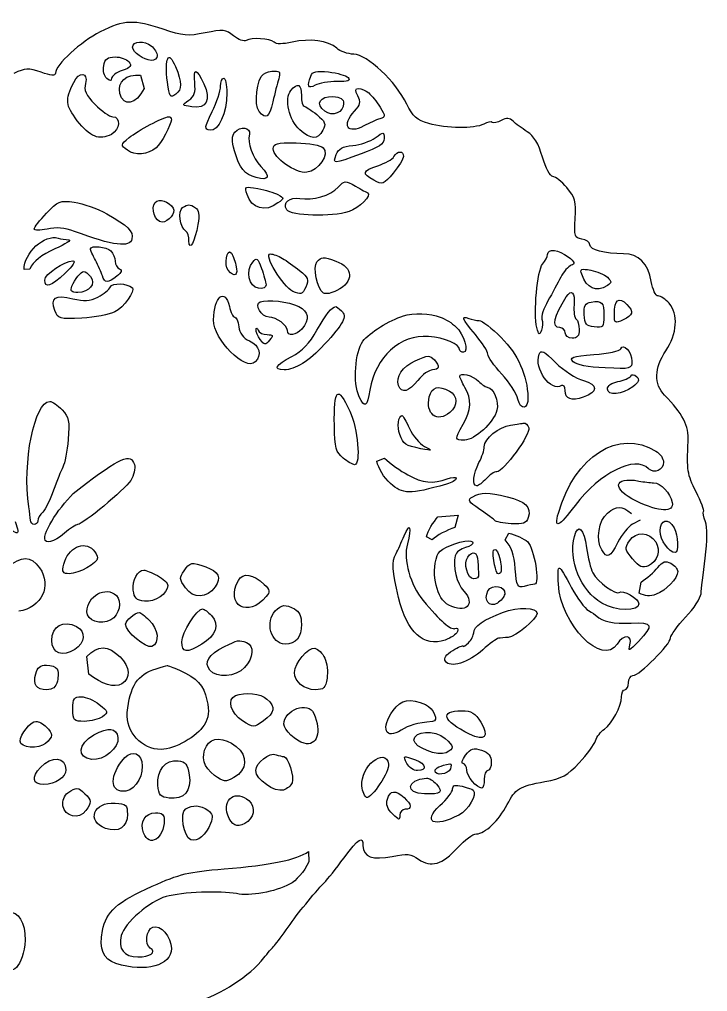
# Model space of a CAD drawing. Header units: millimetres. Extents: x 12 to 319, y 5 to 447.
# Drawn here: x 76.2 to 113.8, y 393.3 to 446.5 of the extents above; entities that cross this region are included whole.
import ezdxf

# ---------------------------------------------------------------- set-up
doc = ezdxf.new("R2010")
doc.units = ezdxf.units.MM
doc.layers.add('Layer 01', color=12, linetype='Continuous', true_color=0xc80000)

msp = doc.modelspace()

# ---------------------------------------------------------------- linework, layer by layer
at = {"layer": 'Layer 01'}
for p, q in [((82.789, 443.485), (82.981, 442.755)), ((76.719, 432.879), (76.409, 432.846)), ((95.72, 422.359), (96.14, 422.522)), ((99.064, 419.313), (100.17, 419.403)), ((100.17, 419.403), (99.993, 418.73)), ((110.126, 419.135), (109.711, 418.913)), ((102.736, 418.054), (102.944, 418.418)), ((98.743, 418.063), (98.438, 418.222)), ((110.072, 415.139), (110.177, 415.743)), ((79.957, 410.712), (79.846, 411.672)), ((91.976, 400.996), (92.001, 400.424))]:
    msp.add_line(p, q, dxfattribs=at)
for points in [[(84.026, 446), (82.429, 446.54), (81.9, 446.519), (80.582, 445.862)], [(86.322, 445.806), (85.372, 445.615), (85.099, 445.638), (84.026, 446)], [(87.882, 445.642), (87.446, 445.985), (87.295, 446.001), (86.322, 445.806)], [(80.582, 445.862), (79.528, 445.337), (78.136, 444.052), (78.126, 443.596)], [(82.355, 445.023), (82.355, 445.357), (83.002, 445.404), (83.365, 445.097)], [(88.563, 445.384), (88.454, 445.317), (88.148, 445.433), (87.882, 445.642)], [(90.093, 445.293), (89.884, 445.502), (88.853, 445.564), (88.563, 445.384)], [(93.52, 444.964), (93.059, 445.381), (92.052, 445.518), (91.077, 445.295)], [(83.365, 444.301), (82.958, 444.308), (82.355, 444.74), (82.355, 445.023)], [(83.365, 445.097), (83.551, 444.94), (83.702, 444.696), (83.702, 444.554)], [(84.261, 443.106), (84.088, 444.458), (84.314, 444.896), (84.698, 443.958)], [(91.077, 445.295), (90.576, 445.181), (90.206, 445.18), (90.093, 445.293)], [(94.455, 444.638), (94.129, 444.647), (93.708, 444.794), (93.52, 444.964)], [(80.769, 444.007), (80.84, 444.381), (80.978, 444.487), (81.392, 444.487)], [(81.392, 444.487), (81.684, 444.487), (82.023, 444.367), (82.145, 444.22)], [(83.702, 444.554), (83.702, 444.411), (83.551, 444.298), (83.365, 444.301)], [(97.354, 441.909), (96.758, 443.14), (95.189, 444.617), (94.455, 444.638)], [(77.34, 443.647), (76.643, 443.887), (76.481, 443.88), (75.849, 443.584)], [(80.939, 443.31), (80.79, 443.434), (80.717, 443.734), (80.769, 444.007)], [(82.145, 444.22), (82.324, 444.005), (82.253, 443.912), (81.784, 443.749)], [(84.698, 443.958), (85.065, 443.065), (85.068, 442.716), (84.715, 442.456)], [(85.752, 443.057), (85.658, 443.911), (85.85, 443.897), (86.247, 443.021)], [(78.126, 443.596), (78.123, 443.442), (77.893, 443.457), (77.34, 443.647)], [(79.129, 443.092), (79.432, 443.709), (79.931, 443.669), (79.774, 443.039)], [(81.201, 443.319), (81.201, 443.15), (81.134, 443.148), (80.939, 443.31)], [(81.784, 443.749), (81.463, 443.637), (81.201, 443.443), (81.201, 443.319)], [(81.66, 442.484), (81.499, 443.128), (81.998, 443.57), (82.789, 443.485)], [(87.166, 442.888), (87.166, 443.132), (87.242, 443.333), (87.336, 443.333)], [(87.336, 443.333), (87.429, 443.333), (87.507, 442.965), (87.507, 442.515)], [(89.281, 441.507), (88.983, 441.866), (89.144, 443.319), (89.508, 443.55)], [(89.508, 443.55), (89.649, 443.639), (89.925, 443.713), (90.123, 443.715)], [(90.349, 443.285), (90.276, 443.046), (90.129, 442.484), (90.022, 442.034)], [(90.123, 443.715), (90.406, 443.717), (90.454, 443.627), (90.349, 443.285)], [(92.348, 442.941), (91.955, 442.73), (91.885, 442.87), (92.101, 443.435)], [(92.101, 443.435), (92.201, 443.696), (92.398, 443.742), (93.08, 443.665)], [(93.08, 443.665), (93.55, 443.612), (94.03, 443.472), (94.148, 443.354)], [(94.148, 443.354), (94.305, 443.197), (94.144, 443.14), (93.541, 443.14)], [(79.327, 440.998), (78.675, 441.855), (78.65, 442.118), (79.129, 443.092)], [(79.774, 443.039), (79.677, 442.656), (79.788, 442.413), (80.301, 441.885)], [(82.981, 442.755), (82.541, 441.877), (81.848, 441.735), (81.66, 442.484)], [(84.715, 442.456), (84.406, 442.228), (84.365, 442.287), (84.261, 443.106)], [(85.427, 442.118), (85.73, 442.33), (85.807, 442.555), (85.752, 443.057)], [(86.247, 443.021), (86.656, 442.118), (86.408, 441.638), (85.593, 441.757)], [(86.705, 441.492), (86.958, 442.015), (87.166, 442.643), (87.166, 442.888)], [(91.013, 442.658), (91.385, 443.106), (91.591, 443.004), (91.591, 442.371)], [(93.541, 443.14), (93.09, 443.14), (92.553, 443.051), (92.348, 442.941)], [(94.68, 442.352), (94.511, 442.669), (94.52, 442.755), (94.723, 442.755)], [(94.723, 442.755), (94.865, 442.755), (95.112, 442.647), (95.272, 442.515)], [(87.507, 442.515), (87.509, 441.421), (87.053, 440.405), (86.594, 440.483)], [(91.499, 440.495), (90.915, 441.002), (90.643, 442.212), (91.013, 442.658)], [(91.591, 442.371), (91.591, 442.053), (91.656, 441.79), (91.736, 441.786)], [(92.863, 441.513), (92.34, 441.896), (92.604, 442.365), (93.314, 442.315)], [(93.314, 442.315), (93.723, 442.287), (93.9, 442.175), (93.9, 441.944)], [(94.494, 441.522), (94.823, 441.873), (94.857, 442.022), (94.68, 442.352)], [(95.272, 442.515), (95.432, 442.383), (95.711, 442.035), (95.893, 441.742)], [(80.301, 441.885), (80.659, 441.517), (81.094, 441.216), (81.268, 441.216)], [(85.593, 441.757), (85.043, 441.838), (85.039, 441.846), (85.427, 442.118)], [(90.022, 442.034), (89.814, 441.157), (89.661, 441.048), (89.281, 441.507)], [(91.736, 441.786), (91.815, 441.783), (92.127, 441.577), (92.429, 441.33)], [(93.9, 441.944), (93.901, 441.449), (93.296, 441.197), (92.863, 441.513)], [(95.893, 441.742), (96.206, 441.236), (96.205, 441.204), (95.879, 441.101)], [(98.556, 440.843), (97.899, 441.04), (97.682, 441.232), (97.354, 441.909)], [(81.268, 441.216), (81.723, 441.216), (81.666, 440.503), (81.191, 440.249)], [(82.163, 440.072), (82.632, 440.462), (84.04, 441.203), (84.327, 441.212)], [(84.327, 441.212), (84.407, 441.214), (84.472, 441.143), (84.472, 441.053)], [(86.594, 440.483), (86.268, 440.539), (86.275, 440.605), (86.705, 441.492)], [(92.429, 441.33), (92.903, 440.943), (92.948, 440.824), (92.759, 440.471)], [(95.006, 440.709), (94.109, 440.227), (93.775, 440.757), (94.494, 441.522)], [(103.171, 440.973), (102.983, 441.153), (102.817, 441.162), (102.529, 441.008)], [(81.191, 440.249), (80.536, 439.898), (80.001, 440.114), (79.327, 440.998)], [(84.472, 441.053), (84.472, 440.788), (83.906, 439.733), (83.649, 439.52)], [(87.954, 440.373), (88.234, 440.71), (88.825, 440.628), (88.744, 440.263)], [(95.879, 441.101), (95.69, 441.042), (95.298, 440.865), (95.006, 440.709)], [(101.564, 440.813), (101.053, 440.54), (99.516, 440.555), (98.556, 440.843)], [(102.036, 440.905), (101.979, 440.963), (101.766, 440.922), (101.564, 440.813)], [(102.529, 441.008), (102.316, 440.894), (102.094, 440.847), (102.036, 440.905)], [(103.949, 440.395), (103.661, 440.579), (103.311, 440.839), (103.171, 440.973)], [(82.067, 439.377), (81.685, 439.669), (81.686, 439.676), (82.163, 440.072)], [(87.927, 439.355), (87.771, 439.908), (87.778, 440.161), (87.954, 440.373)], [(88.744, 440.263), (88.634, 439.771), (88.914, 438.981), (89.374, 438.486)], [(92.759, 440.471), (92.478, 439.946), (92.123, 439.953), (91.499, 440.495)], [(94.399, 439.639), (94.81, 439.679), (95.364, 439.87), (95.63, 440.064)], [(95.63, 440.064), (96.103, 440.408), (96.113, 440.407), (96.113, 440.025)], [(104.781, 439.002), (104.565, 439.743), (104.316, 440.16), (103.949, 440.395)], [(83.649, 439.52), (83.191, 439.14), (82.462, 439.074), (82.067, 439.377)], [(90.052, 439.461), (90.052, 439.755), (90.224, 439.799), (91.303, 439.778)], [(91.303, 439.778), (91.997, 439.764), (92.658, 439.649), (92.788, 439.519)], [(92.788, 439.519), (93.141, 439.166), (92.525, 438.25), (91.882, 438.172)], [(93.493, 439.14), (93.61, 439.458), (93.84, 439.584), (94.399, 439.639)], [(96.113, 440.025), (96.113, 439.719), (95.841, 439.535), (94.862, 439.178)], [(89.109, 437.884), (88.489, 438.038), (88.194, 438.406), (87.927, 439.355)], [(91.882, 438.172), (91.272, 438.097), (90.052, 438.956), (90.052, 439.461)], [(94.862, 439.178), (93.323, 438.616), (93.299, 438.615), (93.493, 439.14)], [(95.776, 438.535), (96.173, 438.664), (96.567, 438.887), (96.652, 439.03)], [(97.171, 439.044), (97.171, 438.908), (96.922, 438.498), (96.618, 438.133)], [(96.652, 439.03), (96.847, 439.362), (97.171, 439.37), (97.171, 439.044)], [(105.346, 437.945), (105.199, 437.945), (104.956, 438.4), (104.781, 439.002)], [(89.374, 438.486), (89.909, 437.908), (89.821, 437.707), (89.109, 437.884)], [(95.559, 437.74), (94.881, 438.103), (94.923, 438.257), (95.776, 438.535)], [(96.618, 438.133), (96.092, 437.504), (96.038, 437.484), (95.559, 437.74)], [(106.117, 437.334), (105.835, 437.67), (105.488, 437.945), (105.346, 437.945)], [(88.614, 436.96), (88.476, 437.402), (88.496, 437.414), (89.21, 437.28)], [(93.609, 437.364), (93.939, 437.729), (93.975, 437.731), (94.552, 437.411)], [(94.552, 437.411), (94.881, 437.229), (95.18, 437.065), (95.215, 437.047)], [(90.308, 436.493), (89.621, 435.972), (88.857, 436.183), (88.614, 436.96)], [(89.21, 437.28), (89.616, 437.204), (90.109, 437.055), (90.305, 436.951)], [(90.305, 436.951), (90.65, 436.766), (90.65, 436.752), (90.308, 436.493)], [(91.499, 436.743), (92.202, 436.608), (93.187, 436.898), (93.609, 437.364)], [(95.215, 437.047), (95.46, 436.926), (94.743, 436.204), (94.199, 436.024)], [(106.567, 435.651), (106.623, 436.584), (106.564, 436.803), (106.117, 437.334)], [(77.64, 435.937), (78.27, 436.605), (78.368, 436.643), (79.162, 436.534)], [(79.162, 436.534), (79.629, 436.47), (80.429, 436.185), (80.939, 435.899)], [(83.961, 435.444), (83.591, 435.444), (83.318, 436.23), (83.587, 436.521)], [(83.587, 436.521), (83.807, 436.758), (84.336, 436.588), (84.574, 436.204)], [(85.086, 436.24), (85.401, 436.44), (85.468, 436.439), (85.792, 436.234)], [(90.786, 436.126), (90.543, 436.496), (90.949, 436.848), (91.499, 436.743)], [(76.967, 435.065), (76.967, 435.152), (77.27, 435.545), (77.64, 435.937)], [(80.939, 435.899), (82.105, 435.248), (82.401, 434.954), (82.316, 434.529)], [(84.574, 436.204), (84.73, 435.951), (84.32, 435.444), (83.961, 435.444)], [(85.263, 434.949), (84.946, 435.145), (84.819, 436.071), (85.086, 436.24)], [(85.792, 436.234), (85.978, 436.116), (86.017, 435.853), (85.926, 435.319)], [(94.199, 436.024), (93.255, 435.713), (91.013, 435.779), (90.786, 436.126)], [(85.926, 435.319), (85.769, 434.389), (85.441, 433.788), (85.437, 434.422)], [(106.937, 434.516), (106.538, 434.573), (106.509, 434.662), (106.567, 435.651)], [(76.409, 432.846), (76.4, 433.763), (77.539, 434.81), (78.282, 434.566)], [(77.675, 435.066), (77.286, 434.979), (76.967, 434.978), (76.967, 435.065)], [(79.166, 434.937), (78.615, 435.14), (78.172, 435.178), (77.675, 435.066)], [(82.316, 434.529), (82.216, 434.032), (81.294, 434.152), (79.166, 434.937)], [(85.437, 434.422), (85.435, 434.654), (85.357, 434.891), (85.263, 434.949)], [(78.859, 434.478), (79.036, 434.476), (78.695, 434.252), (78.102, 433.982)], [(78.282, 434.566), (78.423, 434.519), (78.683, 434.48), (78.859, 434.478)], [(80.046, 433.982), (80.046, 434.192), (80.928, 434.1), (81.162, 433.866)], [(107.37, 434.203), (107.37, 434.342), (107.175, 434.482), (106.937, 434.516)], [(109.222, 433.712), (108.193, 433.712), (107.37, 433.93), (107.37, 434.203)], [(78.102, 433.982), (77.34, 433.634), (76.934, 433.31), (76.719, 432.879)], [(80.32, 433.357), (80.169, 433.638), (80.046, 433.919), (80.046, 433.982)], [(81.162, 433.866), (81.289, 433.739), (81.393, 433.486), (81.393, 433.304)], [(87.582, 432.808), (87.355, 433.082), (87.513, 434.028), (87.744, 433.773)], [(87.744, 433.773), (87.822, 433.686), (87.942, 433.377), (88.01, 433.086)], [(91.126, 431.657), (90.569, 431.917), (89.488, 433.716), (89.896, 433.705)], [(89.896, 433.705), (90.035, 433.701), (90.329, 433.593), (90.549, 433.464)], [(104.791, 433.15), (104.939, 433.317), (105.061, 433.555), (105.061, 433.679)], [(105.061, 433.679), (105.061, 434.016), (105.672, 433.943), (106.19, 433.545)], [(110.734, 432.193), (110.563, 433.202), (110.055, 433.712), (109.222, 433.712)], [(77.545, 432.271), (77.545, 432.592), (78.625, 433.328), (79.084, 433.321)], [(79.084, 433.321), (79.261, 433.318), (79.094, 433.057), (78.654, 432.648)], [(80.699, 432.509), (80.641, 432.694), (80.47, 433.076), (80.32, 433.357)], [(81.393, 433.304), (81.393, 433.123), (81.501, 432.934), (81.634, 432.884)], [(89.234, 431.822), (88.722, 431.895), (88.53, 432.788), (88.924, 433.263)], [(88.924, 433.263), (89.138, 433.521), (89.201, 433.475), (89.404, 432.914)], [(90.549, 433.464), (90.769, 433.336), (91.194, 433.035), (91.493, 432.795)], [(92.804, 431.561), (92.459, 431.778), (92.196, 433.005), (92.438, 433.269)], [(92.438, 433.269), (92.705, 433.561), (92.755, 433.563), (93.471, 433.313)], [(93.471, 433.313), (94.454, 432.971), (94.482, 432.191), (93.529, 431.698)], [(104.474, 429.671), (104.277, 430.439), (104.494, 432.814), (104.791, 433.15)], [(106.19, 433.545), (106.559, 433.261), (106.591, 433.172), (106.356, 433.082)], [(78.654, 432.648), (77.877, 431.926), (77.545, 431.813), (77.545, 432.271)], [(79.032, 431.932), (79.181, 432.323), (79.512, 432.732), (79.686, 432.742)], [(79.686, 432.742), (79.752, 432.746), (79.914, 432.62), (80.046, 432.461)], [(81.634, 432.884), (81.8, 432.822), (81.756, 432.7), (81.489, 432.489)], [(88.01, 433.086), (88.142, 432.527), (87.93, 432.389), (87.582, 432.808)], [(89.404, 432.914), (89.533, 432.559), (89.644, 432.154), (89.652, 432.015)], [(91.493, 432.795), (91.967, 432.414), (92.009, 432.301), (91.823, 431.894)], [(106.356, 433.082), (106.196, 433.021), (105.94, 432.726), (105.787, 432.427)], [(106.927, 432.599), (106.827, 432.88), (106.901, 432.912), (107.426, 432.815)], [(108.332, 431.976), (107.713, 431.585), (107.208, 431.808), (106.927, 432.599)], [(107.426, 432.815), (107.766, 432.752), (108.173, 432.579), (108.332, 432.43)], [(80.046, 432.461), (80.366, 432.076), (79.982, 431.595), (79.355, 431.595)], [(81.489, 432.489), (80.99, 432.094), (80.827, 432.098), (80.699, 432.509)], [(81.139, 431.904), (81.229, 432.139), (82.05, 432.106), (82.339, 431.856)], [(105.787, 432.427), (105.634, 432.128), (105.316, 431.548), (105.081, 431.137)], [(108.332, 432.43), (108.588, 432.189), (108.588, 432.138), (108.332, 431.976)], [(111.109, 431.403), (110.976, 431.403), (110.807, 431.757), (110.734, 432.193)], [(79.355, 431.595), (79.005, 431.595), (78.932, 431.67), (79.032, 431.932)], [(80.453, 431.346), (80.774, 431.506), (81.083, 431.757), (81.139, 431.904)], [(82.339, 431.856), (82.522, 431.699), (81.852, 430.774), (81.378, 430.529)], [(86.783, 430.097), (86.791, 431.364), (87.413, 431.889), (87.647, 430.825)], [(89.652, 432.015), (89.661, 431.859), (89.5, 431.784), (89.234, 431.822)], [(91.823, 431.894), (91.634, 431.478), (91.561, 431.453), (91.126, 431.657)], [(93.529, 431.698), (93.244, 431.551), (92.918, 431.489), (92.804, 431.561)], [(106.083, 431.355), (106.37, 431.801), (106.568, 431.599), (106.514, 430.917)], [(78.098, 430.601), (77.832, 431.301), (78.126, 431.497), (79.08, 431.255)], [(79.08, 431.255), (79.705, 431.097), (79.99, 431.116), (80.453, 431.346)], [(89.818, 430.242), (89.394, 430.25), (88.99, 430.947), (89.332, 431.08)], [(89.332, 431.08), (89.731, 431.236), (90.886, 431.098), (91.441, 430.83)], [(105.081, 431.137), (104.846, 430.726), (104.699, 430.272), (104.755, 430.127)], [(105.734, 429.671), (105.274, 429.671), (105.403, 430.298), (106.083, 431.355)], [(107.061, 430.382), (107.037, 430.872), (107.114, 431.011), (107.441, 431.066)], [(107.441, 431.066), (108.045, 431.166), (108.139, 431.065), (108.139, 430.32)], [(108.717, 430.413), (108.717, 431.216), (108.948, 431.391), (109.404, 430.935)], [(111.714, 431.002), (111.514, 431.222), (111.242, 431.403), (111.109, 431.403)], [(111.532, 428.403), (112.154, 429.319), (112.232, 430.429), (111.714, 431.002)], [(79.574, 430.194), (78.342, 430.125), (78.271, 430.145), (78.098, 430.601)], [(81.378, 430.529), (81.098, 430.384), (80.286, 430.233), (79.574, 430.194)], [(87.647, 430.825), (87.716, 430.508), (87.847, 430.248), (87.938, 430.248)], [(91.441, 430.83), (91.997, 430.561), (92.054, 430.132), (91.607, 429.594)], [(92.442, 429.528), (92.927, 430.398), (93.256, 430.811), (93.476, 430.823)], [(93.786, 430.588), (94.106, 430.289), (93.901, 429.886), (92.842, 428.742)], [(93.476, 430.823), (93.506, 430.824), (93.646, 430.719), (93.786, 430.588)], [(97.171, 430.32), (97.683, 430.48), (98.672, 430.446), (99.184, 430.251)], [(106.514, 430.917), (106.485, 430.544), (106.535, 430.192), (106.626, 430.136)], [(109.404, 430.935), (109.796, 430.543), (109.746, 430.341), (109.198, 430.091)], [(89.06, 427.794), (88.522, 427.255), (86.777, 429.02), (86.783, 430.097)], [(87.938, 430.248), (88.028, 430.248), (88.13, 430.011), (88.163, 429.72)], [(90.822, 429.505), (90.822, 429.799), (90.228, 430.234), (89.818, 430.242)], [(94.959, 428.93), (95.305, 429.388), (96.409, 430.082), (97.171, 430.32)], [(99.184, 430.251), (99.458, 430.147), (99.847, 429.909), (100.047, 429.722)], [(101.116, 429.286), (100.367, 430.183), (100.3, 430.344), (100.747, 430.173)], [(100.747, 430.173), (100.914, 430.108), (101.173, 430.056), (101.322, 430.056)], [(101.322, 430.056), (101.47, 430.056), (102.012, 429.638), (102.525, 429.127)], [(104.755, 430.127), (104.811, 429.982), (104.798, 429.712), (104.727, 429.527)], [(106.626, 430.136), (106.718, 430.079), (106.792, 429.822), (106.792, 429.563)], [(107.615, 429.706), (107.174, 429.758), (107.086, 429.865), (107.061, 430.382)], [(108.139, 430.32), (108.139, 429.699), (108.098, 429.65), (107.615, 429.706)], [(109.198, 430.091), (108.747, 429.885), (108.717, 429.905), (108.717, 430.413)], [(88.163, 429.72), (88.204, 429.368), (88.4, 429.109), (88.753, 428.94)], [(89.341, 429.017), (89.203, 429.205), (89.097, 429.451), (89.105, 429.563)], [(89.105, 429.563), (89.113, 429.675), (89.164, 429.659), (89.217, 429.527)], [(89.217, 429.527), (89.271, 429.394), (89.491, 429.286), (89.707, 429.286)], [(91.607, 429.594), (91.312, 429.238), (90.822, 429.183), (90.822, 429.505)], [(91.062, 428.085), (91.644, 428.393), (92.043, 428.811), (92.442, 429.528)], [(100.047, 429.722), (100.483, 429.315), (100.778, 428.324), (100.463, 428.324)], [(104.727, 429.527), (104.618, 429.243), (104.578, 429.266), (104.474, 429.671)], [(106.023, 429.382), (106.023, 429.541), (105.893, 429.671), (105.734, 429.671)], [(106.792, 429.563), (106.792, 429.222), (106.687, 429.094), (106.408, 429.094)], [(88.753, 428.94), (89.305, 428.677), (89.44, 428.174), (89.06, 427.794)], [(89.845, 428.98), (89.614, 428.702), (89.568, 428.705), (89.341, 429.017)], [(89.707, 429.286), (90.044, 429.286), (90.063, 429.243), (89.845, 428.98)], [(94.751, 425.89), (94.404, 426.638), (94.521, 428.351), (94.959, 428.93)], [(98.547, 429.186), (96.989, 429.302), (95.637, 428.068), (95.338, 426.256)], [(100.25, 428.47), (100.25, 428.77), (99.416, 429.121), (98.547, 429.186)], [(101.789, 428.218), (101.789, 428.362), (101.486, 428.843), (101.116, 429.286)], [(102.525, 429.127), (103.444, 428.213), (103.948, 427.08), (103.988, 425.84)], [(106.408, 429.094), (106.194, 429.094), (106.023, 429.222), (106.023, 429.382)], [(109.07, 428.517), (109.187, 428.871), (109.679, 428.323), (109.679, 427.838)], [(92.842, 428.742), (92.001, 427.831), (91.251, 427.362), (90.639, 427.362)], [(100.463, 428.324), (100.346, 428.324), (100.25, 428.39), (100.25, 428.47)], [(104.599, 428.21), (104.701, 428.475), (104.857, 428.397), (105.511, 427.75)], [(107.595, 428.192), (108.368, 428.256), (109.031, 428.403), (109.07, 428.517)], [(111.463, 425.976), (110.873, 426.572), (110.898, 427.47), (111.532, 428.403)], [(90.639, 427.362), (90.024, 427.362), (90.17, 427.612), (91.062, 428.085)], [(96.904, 426.51), (96.729, 426.965), (97.127, 427.553), (97.812, 427.851)], [(97.812, 427.851), (98.571, 428.181), (98.583, 428.182), (98.865, 427.901)], [(98.865, 427.901), (99.192, 427.573), (99.151, 427.362), (98.759, 427.36)], [(102.554, 427.13), (102.133, 427.584), (101.789, 428.074), (101.789, 428.218)], [(105.829, 426.495), (105.238, 426.13), (104.302, 427.435), (104.599, 428.21)], [(106.461, 427.803), (106.229, 428.036), (106.389, 428.09), (107.595, 428.192)], [(109.679, 427.838), (109.679, 427.413), (109.631, 427.401), (108.205, 427.466)], [(98.759, 427.36), (98.574, 427.359), (98.218, 427.099), (97.968, 426.783)], [(105.511, 427.75), (105.948, 427.317), (106.619, 426.883), (107.019, 426.776)], [(108.205, 427.466), (107.275, 427.508), (106.631, 427.633), (106.461, 427.803)], [(97.968, 426.783), (97.465, 426.147), (97.081, 426.048), (96.904, 426.51)], [(100.257, 426.999), (100.243, 427.244), (100.966, 427.06), (101.288, 426.737)], [(100.539, 426.4), (100.388, 426.664), (100.261, 426.934), (100.257, 426.999)], [(103.437, 425.764), (103.372, 426.061), (102.974, 426.675), (102.554, 427.13)], [(107.019, 426.776), (107.844, 426.553), (107.843, 426.149), (107.017, 425.865)], [(108.913, 426.718), (109.233, 426.782), (109.546, 426.917), (109.608, 427.019)], [(109.608, 427.019), (109.678, 427.131), (109.807, 427.118), (109.941, 426.983)], [(109.941, 426.983), (110.104, 426.819), (110.048, 426.68), (109.719, 426.431)], [(93.395, 424.314), (93.359, 426.354), (93.561, 426.542), (94.241, 425.101)], [(95.338, 426.256), (95.186, 425.329), (95.05, 425.244), (94.751, 425.89)], [(98.59, 425.889), (98.726, 426.43), (99.073, 426.528), (99.686, 426.201)], [(100.443, 424.379), (100.893, 425.181), (100.919, 425.734), (100.539, 426.4)], [(101.288, 426.737), (101.473, 426.551), (101.702, 426.4), (101.796, 426.4)], [(101.796, 426.4), (102.096, 426.4), (102.404, 425.612), (102.287, 425.146)], [(106.023, 426.235), (106.023, 426.444), (105.935, 426.561), (105.829, 426.495)], [(107.017, 425.865), (106.353, 425.637), (106.023, 425.76), (106.023, 426.235)], [(108.332, 426.311), (108.332, 426.481), (108.573, 426.65), (108.913, 426.718)], [(109.719, 426.431), (109.14, 425.993), (108.332, 425.923), (108.332, 426.311)], [(99.721, 425.022), (99.029, 424.442), (98.356, 424.957), (98.59, 425.889)], [(99.686, 426.201), (100.149, 425.953), (100.166, 425.396), (99.721, 425.022)], [(103.988, 425.84), (104.009, 425.179), (103.58, 425.12), (103.437, 425.764)], [(112.758, 423.452), (112.804, 424.279), (112.439, 424.99), (111.463, 425.976)], [(76.672, 419.858), (76.313, 422.292), (76.978, 425.63), (77.822, 425.63)], [(77.822, 425.63), (77.95, 425.63), (78.25, 425.422), (78.489, 425.168)], [(78.489, 425.168), (78.87, 424.763), (78.912, 424.562), (78.825, 423.551)], [(102.287, 425.146), (102.122, 424.49), (101.068, 423.514), (100.524, 423.514)], [(94.241, 425.101), (94.676, 424.181), (94.853, 422.167), (94.499, 422.167)], [(96.973, 423.819), (96.818, 424.226), (96.892, 424.86), (97.094, 424.86)], [(97.094, 424.86), (97.135, 424.86), (97.321, 424.538), (97.507, 424.144)], [(93.874, 422.534), (93.476, 422.856), (93.416, 423.079), (93.395, 424.314)], [(97.507, 424.144), (97.693, 423.75), (98.061, 423.312), (98.326, 423.171)], [(100.524, 423.514), (99.961, 423.514), (99.96, 423.52), (100.443, 424.379)], [(101.596, 423.143), (101.598, 423.594), (102.382, 424.241), (103.04, 424.335)], [(104.03, 424.185), (104.157, 423.853), (102.646, 421.782), (102.277, 421.782)], [(103.04, 424.335), (103.358, 424.381), (103.685, 424.431), (103.768, 424.447)], [(103.768, 424.447), (103.851, 424.463), (103.968, 424.345), (104.03, 424.185)], [(105.651, 419.518), (106.547, 422.641), (108.965, 424.179), (110.991, 422.913)], [(78.825, 423.551), (78.77, 422.916), (78.641, 422.236), (78.537, 422.041)], [(98.134, 423.044), (97.266, 423.211), (97.182, 423.267), (96.973, 423.819)], [(98.326, 423.171), (98.789, 422.924), (98.782, 422.919), (98.134, 423.044)], [(101.307, 422.289), (101.465, 422.592), (101.595, 422.977), (101.596, 423.143)], [(113.193, 420.682), (112.705, 421.654), (112.672, 421.865), (112.758, 423.452)], [(79.42, 420.854), (81.743, 422.611), (82.241, 422.829), (82.449, 422.175)], [(94.499, 422.167), (94.405, 422.167), (94.123, 422.332), (93.874, 422.534)], [(96.14, 422.522), (96.443, 422.241), (97.018, 421.829), (97.418, 421.608)], [(110.589, 421.949), (109.846, 422.692), (107.927, 421.734), (106.575, 419.944)], [(110.991, 422.913), (111.222, 422.769), (111.41, 422.496), (111.41, 422.307)], [(78.537, 422.041), (78.433, 421.845), (78.203, 421.273), (78.026, 420.768)], [(82.449, 422.175), (82.517, 421.961), (82.429, 421.588), (82.246, 421.307)], [(96.463, 421.142), (96.098, 421.466), (95.798, 421.958), (95.72, 422.359)], [(101.182, 421.012), (100.926, 421.012), (100.992, 421.685), (101.307, 422.289)], [(111.41, 422.307), (111.41, 421.882), (110.885, 421.653), (110.589, 421.949)], [(97.418, 421.608), (98.216, 421.165), (98.81, 421.106), (99.564, 421.392)], [(99.564, 421.392), (99.836, 421.495), (100.058, 421.505), (100.058, 421.413)], [(102.277, 421.782), (102.147, 421.782), (101.885, 421.609), (101.693, 421.397)], [(109.919, 420.174), (108.552, 420.826), (108.646, 421.541), (110.063, 421.274)], [(82.246, 421.307), (81.907, 420.79), (79.629, 418.896), (79.345, 418.895)], [(99.529, 421.099), (97.481, 420.53), (97.148, 420.534), (96.463, 421.142)], [(100.058, 421.413), (100.058, 421.321), (99.82, 421.18), (99.529, 421.099)], [(101.693, 421.397), (101.502, 421.185), (101.272, 421.012), (101.182, 421.012)], [(110.063, 421.274), (110.328, 421.225), (110.688, 421.183), (110.863, 421.181)], [(110.863, 421.181), (111.257, 421.177), (111.782, 420.62), (111.882, 420.1)], [(78.026, 420.768), (77.848, 420.263), (77.581, 419.728), (77.431, 419.579)], [(77.545, 418.129), (77.545, 418.695), (78.608, 420.24), (79.42, 420.854)], [(101.35, 419.724), (100.698, 420.164), (100.657, 420.237), (100.965, 420.416)], [(100.965, 420.416), (101.411, 420.675), (101.815, 420.675), (102.853, 420.413)], [(102.853, 420.413), (103.847, 420.163), (104.179, 419.838), (104.004, 419.286)], [(113.602, 419.612), (113.649, 419.659), (113.465, 420.14), (113.193, 420.682)], [(76.759, 419.136), (76.75, 419.268), (76.711, 419.593), (76.672, 419.858)], [(106.575, 419.944), (105.673, 418.749), (105.393, 418.62), (105.651, 419.518)], [(108.333, 419.512), (108.866, 419.944), (109.079, 419.941), (109.662, 419.492)], [(111.882, 420.1), (111.989, 419.543), (111.179, 419.574), (109.919, 420.174)], [(75.919, 419.06), (76.233, 418.171), (76.16, 418.19), (74.73, 419.377)], [(77.431, 419.579), (77.282, 419.43), (77.16, 419.215), (77.16, 419.102)], [(98.438, 418.222), (98.517, 418.54), (98.799, 419.03), (99.064, 419.313)], [(102.174, 419.111), (102.121, 419.177), (101.75, 419.453), (101.35, 419.724)], [(108.03, 417.5), (107.697, 418.055), (107.858, 419.128), (108.333, 419.512)], [(113.699, 419.046), (113.598, 419.31), (113.555, 419.565), (113.602, 419.612)], [(77.16, 419.102), (77.16, 418.811), (76.779, 418.844), (76.759, 419.136)], [(79.345, 418.895), (79.255, 418.895), (78.929, 418.679), (78.621, 418.414)], [(97.206, 418.272), (97.524, 419.059), (97.645, 418.767), (97.388, 417.835)], [(103.074, 418.939), (102.632, 418.967), (102.227, 419.045), (102.174, 419.111)], [(104.004, 419.286), (103.899, 418.955), (103.742, 418.897), (103.074, 418.939)], [(106.527, 418.245), (106.715, 418.996), (107.07, 418.665), (107.2, 417.615)], [(109.711, 418.913), (109.482, 418.79), (109.12, 418.347), (108.906, 417.927)], [(111.218, 418.541), (111.218, 419.181), (111.675, 419.286), (111.981, 418.716)], [(113.684, 417.047), (113.81, 418.018), (113.816, 418.739), (113.699, 419.046)], [(78.621, 418.414), (78.044, 417.918), (77.545, 417.786), (77.545, 418.129)], [(96.774, 417.311), (96.873, 417.494), (97.068, 417.927), (97.206, 418.272)], [(99.993, 418.73), (99.552, 418.594), (98.99, 418.294), (98.743, 418.063)], [(102.944, 418.418), (103.314, 418.343), (103.777, 418.127), (103.973, 417.939)], [(108.031, 414.585), (106.862, 415.291), (106.193, 416.917), (106.527, 418.245)], [(109.551, 418.009), (109.896, 418.536), (110.627, 418.501), (110.977, 417.94)], [(112.051, 417.356), (111.708, 417.356), (111.218, 418.052), (111.218, 418.541)], [(111.981, 418.716), (112.203, 418.301), (112.252, 417.356), (112.051, 417.356)], [(78.593, 416.731), (78.805, 417.61), (79.677, 418.033), (80.2, 417.51)], [(97.388, 417.835), (97.154, 416.987), (97.545, 415.583), (98.252, 414.734)], [(99.01, 417.191), (99.107, 417.502), (99.779, 417.848), (100.539, 417.978)], [(100.539, 417.978), (101.102, 418.074), (101.13, 417.776), (100.571, 417.636)], [(102.111, 416.923), (101.959, 417.718), (102.292, 417.75), (102.466, 416.958)], [(103.29, 416.476), (103.225, 417.264), (103.077, 417.686), (102.736, 418.054)], [(103.973, 417.939), (104.334, 417.591), (104.652, 415.627), (104.348, 415.622)], [(108.906, 417.927), (108.473, 417.078), (108.326, 417.007), (108.03, 417.5)], [(109.715, 417.007), (109.286, 417.518), (109.274, 417.586), (109.551, 418.009)], [(110.977, 417.94), (111.268, 417.474), (111.084, 416.864), (110.584, 416.641)], [(75.514, 416.551), (76.252, 417.2), (76.793, 417.19), (77.262, 416.52)], [(80.2, 417.51), (80.327, 417.383), (80.431, 417.185), (80.431, 417.071)], [(96.91, 414.894), (96.548, 416.374), (96.522, 416.842), (96.774, 417.311)], [(99.651, 414.482), (98.991, 414.835), (98.683, 416.136), (99.01, 417.191)], [(100.008, 417.185), (99.856, 416.606), (100.084, 415.669), (100.479, 415.245)], [(100.571, 417.636), (100.309, 417.57), (100.055, 417.367), (100.008, 417.185)], [(100.689, 417.116), (100.983, 417.496), (101.21, 417.397), (101.241, 416.875)], [(107.2, 417.615), (107.266, 417.087), (107.417, 416.473), (107.536, 416.25)], [(78.889, 416.202), (78.524, 416.202), (78.483, 416.275), (78.593, 416.731)], [(80.431, 417.071), (80.431, 416.781), (79.403, 416.202), (78.889, 416.202)], [(85.165, 416.364), (85.499, 416.841), (85.555, 416.851), (86.352, 416.573)], [(101.028, 415.913), (100.683, 415.913), (100.436, 416.787), (100.689, 417.116)], [(101.241, 416.875), (101.257, 416.611), (101.279, 416.286), (101.289, 416.154)], [(102.481, 416.252), (102.317, 416.087), (102.245, 416.217), (102.111, 416.923)], [(102.466, 416.958), (102.537, 416.633), (102.544, 416.315), (102.481, 416.252)], [(105.657, 415.624), (105.597, 416.84), (105.624, 416.833), (106.374, 415.43)], [(110.584, 416.641), (110.251, 416.492), (110.093, 416.559), (109.715, 417.007)], [(111.087, 416.537), (111.368, 416.884), (111.511, 416.931), (111.809, 416.772)], [(111.809, 416.772), (112.013, 416.662), (112.18, 416.459), (112.18, 416.321)], [(113.459, 415.105), (113.474, 415.338), (113.575, 416.212), (113.684, 417.047)], [(77.262, 416.52), (77.946, 415.543), (77.371, 414.346), (76.121, 414.146)], [(82.389, 415.299), (82.328, 415.835), (82.622, 416.394), (82.966, 416.394)], [(82.966, 416.394), (83.064, 416.394), (83.399, 416.262), (83.712, 416.101)], [(83.712, 416.101), (84.024, 415.939), (84.279, 415.693), (84.279, 415.553)], [(85.245, 415.427), (84.908, 415.9), (84.901, 415.987), (85.165, 416.364)], [(86.352, 416.573), (87.068, 416.324), (87.226, 415.988), (86.868, 415.478)], [(88.139, 415.839), (88.376, 416.28), (88.958, 416.188), (89.555, 415.615)], [(101.289, 416.154), (101.3, 416.021), (101.182, 415.913), (101.028, 415.913)], [(103.787, 415.51), (103.414, 415.41), (103.372, 415.492), (103.29, 416.476)], [(107.536, 416.25), (107.8, 415.757), (108.808, 415.011), (108.979, 415.181)], [(110.177, 415.743), (110.485, 415.941), (110.895, 416.299), (111.087, 416.537)], [(112.18, 416.321), (112.18, 415.952), (111.546, 415.282), (111.001, 415.074)], [(89.667, 414.951), (88.667, 413.746), (87.41, 414.477), (88.139, 415.839)], [(89.555, 415.615), (89.868, 415.314), (89.885, 415.214), (89.667, 414.951)], [(101.8, 415.26), (102.017, 415.665), (102.798, 415.521), (102.713, 415.091)], [(104.348, 415.622), (104.264, 415.62), (104.011, 415.57), (103.787, 415.51)], [(108.864, 412.353), (108.068, 411.078), (105.767, 413.425), (105.657, 415.624)], [(79.854, 414.122), (79.854, 414.985), (80.882, 415.552), (81.464, 415.009)], [(82.998, 414.696), (82.561, 414.746), (82.439, 414.867), (82.389, 415.299)], [(84.279, 415.553), (84.279, 415.104), (83.571, 414.63), (82.998, 414.696)], [(86.868, 415.478), (86.424, 414.843), (85.677, 414.82), (85.245, 415.427)], [(100.479, 415.245), (101.148, 414.527), (100.567, 413.992), (99.651, 414.482)], [(102.313, 414.587), (101.876, 414.315), (101.535, 414.763), (101.8, 415.26)], [(102.713, 415.091), (102.681, 414.931), (102.501, 414.704), (102.313, 414.587)], [(106.374, 415.43), (106.68, 414.858), (107.094, 414.299), (107.294, 414.189)], [(108.979, 415.181), (109.156, 415.358), (110.063, 414.834), (110.063, 414.555)], [(111.001, 415.074), (110.676, 414.951), (110.386, 414.971), (110.072, 415.139)], [(112.613, 413.825), (113.063, 414.296), (113.443, 414.873), (113.459, 415.105)], [(81.464, 415.009), (81.799, 414.696), (81.623, 413.926), (81.159, 413.678)], [(90.162, 414.168), (90.516, 414.522), (90.713, 414.541), (91.219, 414.271)], [(99.458, 412.567), (98.283, 412.157), (97.376, 412.986), (96.91, 414.894)], [(98.252, 414.734), (99.181, 413.618), (99.755, 413.113), (99.99, 413.203)], [(110.063, 414.555), (110.063, 414.115), (108.777, 414.135), (108.031, 414.585)], [(81.159, 413.678), (80.591, 413.374), (79.854, 413.625), (79.854, 414.122)], [(81.97, 413.438), (81.97, 413.645), (82.461, 414.061), (82.728, 414.079)], [(82.728, 414.079), (82.774, 414.082), (83.012, 413.897), (83.257, 413.667)], [(85.049, 412.479), (85.049, 412.973), (85.872, 414.277), (86.184, 414.277)], [(86.184, 414.277), (86.268, 414.277), (86.487, 414.11), (86.672, 413.906)], [(90.694, 412.353), (89.933, 412.353), (89.574, 413.58), (90.162, 414.168)], [(91.219, 414.271), (91.47, 414.136), (91.591, 413.867), (91.591, 413.443)], [(101.02, 412.971), (101.02, 413.31), (101.578, 413.702), (102.601, 414.081)], [(102.601, 414.081), (103.466, 414.402), (104.483, 414.376), (104.483, 414.032)], [(104.483, 414.032), (104.483, 413.726), (103.307, 412.741), (102.909, 412.714)], [(107.294, 414.189), (107.494, 414.079), (107.702, 413.939), (107.754, 413.879)], [(77.93, 412.549), (77.93, 413.337), (78.569, 413.694), (79.289, 413.309)], [(83.402, 412.226), (83.072, 412.099), (81.97, 413.032), (81.97, 413.438)], [(83.257, 413.667), (83.766, 413.188), (83.846, 412.396), (83.402, 412.226)], [(86.672, 413.906), (87.119, 413.413), (86.914, 412.814), (86.138, 412.341)], [(91.591, 413.443), (91.591, 412.707), (91.3, 412.353), (90.694, 412.353)], [(107.754, 413.879), (108.003, 413.594), (108.708, 413.449), (109.631, 413.494)], [(109.631, 413.494), (110.817, 413.552), (110.889, 413.377), (110.039, 412.496)], [(111.795, 412.689), (111.795, 412.842), (112.163, 413.353), (112.613, 413.825)], [(79.289, 413.309), (79.803, 413.033), (79.755, 412.424), (79.19, 412.053)], [(100.129, 413.03), (100.073, 412.884), (99.771, 412.676), (99.458, 412.567)], [(99.99, 413.203), (100.134, 413.259), (100.19, 413.189), (100.129, 413.03)], [(100.731, 412.422), (100.89, 412.581), (101.02, 412.828), (101.02, 412.971)], [(79.19, 412.053), (78.519, 411.614), (77.93, 411.846), (77.93, 412.549)], [(86.138, 412.341), (85.316, 411.839), (85.049, 411.873), (85.049, 412.479)], [(87.373, 412.209), (88.108, 412.584), (88.163, 412.594), (88.593, 412.429)], [(88.593, 412.429), (89.026, 412.263), (88.97, 411.589), (88.479, 411.067)], [(100.443, 412.241), (100.443, 412.182), (100.572, 412.263), (100.731, 412.422)], [(102.368, 412.666), (102.263, 412.653), (101.88, 412.369), (101.516, 412.035)], [(102.909, 412.714), (102.717, 412.701), (102.473, 412.679), (102.368, 412.666)], [(109.571, 412.305), (109.745, 412.868), (109.209, 412.904), (108.864, 412.353)], [(110.039, 412.496), (109.523, 411.962), (109.456, 411.934), (109.571, 412.305)], [(109.733, 410.622), (110.074, 410.622), (111.795, 412.347), (111.795, 412.689)], [(79.846, 411.672), (80.437, 412.3), (81.017, 412.292), (81.664, 411.645)], [(86.575, 410.926), (86.24, 411.33), (86.514, 411.77), (87.373, 412.209)], [(91.206, 410.802), (91.206, 411.302), (91.966, 412.191), (92.333, 412.12)], [(92.333, 412.12), (92.506, 412.087), (92.747, 411.845), (92.869, 411.581)], [(99.469, 411.409), (99.364, 411.579), (99.497, 411.773), (99.878, 412.004)], [(101.516, 412.035), (100.756, 411.338), (99.711, 411.018), (99.469, 411.409)], [(99.878, 412.004), (100.189, 412.193), (100.443, 412.299), (100.443, 412.241)], [(81.664, 411.645), (82.219, 411.09), (82.258, 410.492), (81.76, 410.18)], [(92.869, 411.581), (92.991, 411.318), (93.046, 410.821), (92.993, 410.477)], [(77.049, 410.729), (77.134, 411.065), (77.3, 411.199), (77.633, 411.199)], [(77.633, 411.199), (77.89, 411.199), (78.156, 411.107), (78.225, 410.995)], [(78.225, 410.995), (78.294, 410.884), (78.298, 410.581), (78.233, 410.322)], [(82.062, 408.601), (82.196, 410.046), (82.623, 410.698), (83.633, 411.001)], [(83.633, 411.001), (83.936, 411.092), (84.208, 411.173), (84.237, 411.182)], [(84.237, 411.182), (84.267, 411.191), (84.57, 411.073), (84.911, 410.92)], [(84.911, 410.92), (85.906, 410.473), (86.227, 410.123), (86.417, 409.277)], [(88.479, 411.067), (87.987, 410.543), (86.957, 410.467), (86.575, 410.926)], [(92.353, 409.852), (91.737, 409.852), (91.206, 410.291), (91.206, 410.802)], [(77.649, 409.852), (77.075, 409.852), (76.895, 410.115), (77.049, 410.729)], [(78.233, 410.322), (78.148, 409.985), (77.982, 409.852), (77.649, 409.852)], [(81.76, 410.18), (81.354, 409.926), (80.66, 410.131), (79.957, 410.712)], [(92.993, 410.477), (92.909, 409.943), (92.816, 409.852), (92.353, 409.852)], [(109.486, 410.237), (109.486, 410.448), (109.597, 410.622), (109.733, 410.622)], [(87.983, 409.532), (88.5, 409.74), (89.365, 409.644), (89.7, 409.341)], [(109.101, 409.457), (109.101, 409.674), (109.188, 409.852), (109.294, 409.852)], [(109.294, 409.852), (109.4, 409.852), (109.486, 410.025), (109.486, 410.237)], [(79.084, 408.794), (79.084, 409.373), (79.147, 409.467), (79.539, 409.467)], [(79.539, 409.467), (79.789, 409.467), (80.233, 409.279), (80.525, 409.049)], [(86.417, 409.277), (86.561, 408.636), (86.53, 408.369), (86.26, 407.911)], [(88.358, 408.153), (87.723, 408.555), (87.509, 409.341), (87.983, 409.532)], [(89.7, 409.341), (90.189, 408.899), (90.141, 408.594), (89.513, 408.147)], [(90.629, 407.96), (90.629, 408.76), (91.974, 409.245), (92.273, 408.553)], [(96.607, 408.716), (97.042, 409.326), (97.555, 409.418), (98.382, 409.034)], [(108.168, 407.699), (108.613, 408.012), (109.101, 408.932), (109.101, 409.457)], [(79.721, 408.12), (79.121, 408.12), (79.084, 408.16), (79.084, 408.794)], [(80.525, 409.049), (81.027, 408.655), (81.037, 408.617), (80.707, 408.376)], [(97.053, 407.642), (96.193, 407.078), (95.916, 407.745), (96.607, 408.716)], [(98.382, 409.034), (98.847, 408.818), (99.122, 408.14), (98.759, 408.107)], [(100.791, 407.419), (99.314, 408.15), (99.13, 408.697), (100.361, 408.697)], [(100.361, 408.697), (100.903, 408.697), (101.095, 408.583), (101.403, 408.077)], [(76.198, 407.041), (76.198, 407.401), (76.773, 408.12), (77.061, 408.12)], [(77.061, 408.12), (77.206, 408.12), (77.461, 407.984), (77.627, 407.818)], [(80.707, 408.376), (80.515, 408.235), (80.071, 408.12), (79.721, 408.12)], [(83.92, 406.581), (82.85, 406.581), (81.963, 407.544), (82.062, 408.601)], [(89.513, 408.147), (88.974, 407.763), (88.974, 407.763), (88.358, 408.153)], [(92.273, 408.553), (92.711, 407.542), (92.447, 406.738), (91.738, 406.919)], [(77.627, 407.818), (78.013, 407.432), (78.007, 407.287), (77.593, 406.915)], [(80.239, 407.379), (81.047, 407.815), (81.47, 407.772), (81.545, 407.245)], [(86.26, 407.911), (85.901, 407.304), (84.63, 406.581), (83.92, 406.581)], [(91.738, 406.919), (91.296, 407.032), (90.629, 407.658), (90.629, 407.96)], [(98.759, 408.107), (97.919, 408.03), (97.449, 407.902), (97.053, 407.642)], [(97.749, 407.086), (97.749, 407.614), (98.879, 407.679), (99.451, 407.184)], [(101.403, 408.077), (101.891, 407.275), (101.635, 407), (100.791, 407.419)], [(107.685, 407.062), (107.753, 407.273), (107.971, 407.56), (108.168, 407.699)], [(80.114, 406.037), (79.283, 406.132), (79.354, 406.902), (80.239, 407.379)], [(81.545, 407.245), (81.628, 406.67), (80.787, 405.96), (80.114, 406.037)], [(86.391, 406.763), (86.664, 407.274), (87.357, 407.269), (88.016, 406.751)], [(99.511, 406.405), (99.097, 406.183), (97.749, 406.704), (97.749, 407.086)], [(99.451, 407.184), (99.956, 406.745), (99.964, 406.647), (99.511, 406.405)], [(106.793, 405.853), (107.215, 406.306), (107.616, 406.85), (107.685, 407.062)], [(77.593, 406.915), (77.218, 406.578), (76.198, 406.67), (76.198, 407.041)], [(86.838, 405.161), (86.234, 405.61), (86.076, 406.176), (86.391, 406.763)], [(88.016, 406.751), (88.684, 406.226), (88.63, 405.461), (87.896, 405.051)], [(94.901, 404.585), (94.796, 405.637), (96.173, 406.762), (96.362, 405.778)], [(100.575, 406.266), (100.868, 406.654), (100.997, 406.694), (101.45, 406.536)], [(101.45, 406.536), (101.832, 406.403), (101.982, 406.22), (101.982, 405.888)], [(77.304, 405.6), (77.935, 406.256), (78.699, 406.186), (78.699, 405.472)], [(81.758, 405.949), (82.171, 406.52), (82.703, 406.507), (82.85, 405.921)], [(83.737, 404.626), (83.659, 405.438), (84.161, 406.044), (84.844, 405.964)], [(89.09, 405.428), (89.09, 405.855), (89.842, 406.436), (90.211, 406.295)], [(90.211, 406.295), (90.352, 406.24), (90.539, 406.196), (90.626, 406.196)], [(90.626, 406.196), (90.854, 406.196), (91.209, 405.08), (91.084, 404.755)], [(97.364, 405.811), (97.128, 406.252), (97.158, 406.264), (97.832, 406.008)], [(97.832, 406.008), (98.415, 405.787), (98.487, 405.426), (97.948, 405.426)], [(100.434, 405.811), (100.323, 405.811), (100.387, 406.016), (100.575, 406.266)], [(77.497, 404.663), (76.876, 404.655), (76.792, 405.067), (77.304, 405.6)], [(78.699, 405.472), (78.699, 405.06), (78.12, 404.67), (77.497, 404.663)], [(81.99, 404.303), (81.164, 404.186), (81.053, 404.975), (81.758, 405.949)], [(82.85, 405.921), (83.015, 405.264), (82.546, 404.382), (81.99, 404.303)], [(84.844, 405.964), (85.245, 405.918), (85.354, 405.778), (85.449, 405.188)], [(96.362, 405.778), (96.435, 405.398), (95.425, 403.879), (95.151, 403.958)], [(97.948, 405.426), (97.74, 405.426), (97.477, 405.599), (97.364, 405.811)], [(98.903, 405.412), (98.903, 405.566), (99.208, 405.707), (99.715, 405.789)], [(99.742, 405.522), (99.623, 405.212), (98.903, 405.117), (98.903, 405.412)], [(99.715, 405.789), (99.791, 405.801), (99.803, 405.681), (99.742, 405.522)], [(100.635, 405.456), (100.635, 405.651), (100.544, 405.811), (100.434, 405.811)], [(101.468, 404.464), (101.187, 404.464), (100.635, 405.121), (100.635, 405.456)], [(101.982, 405.888), (101.982, 405.634), (101.895, 405.426), (101.789, 405.426)], [(104.919, 404.824), (105.85, 404.996), (106.149, 405.16), (106.793, 405.853)], [(85.449, 405.188), (85.591, 404.31), (85.169, 403.826), (84.345, 403.921)], [(87.896, 405.051), (87.416, 404.783), (87.334, 404.792), (86.838, 405.161)], [(90.611, 404.362), (90.138, 404.212), (89.09, 404.946), (89.09, 405.428)], [(98.329, 404.152), (97.235, 404.19), (97.327, 404.901), (98.44, 405.019)], [(98.44, 405.019), (98.556, 405.031), (98.8, 404.877), (98.982, 404.676)], [(101.597, 404.945), (101.597, 404.681), (101.539, 404.464), (101.468, 404.464)], [(101.789, 405.426), (101.684, 405.426), (101.597, 405.21), (101.597, 404.945)], [(78.814, 404.213), (79.256, 404.536), (79.376, 404.529), (79.744, 404.162)], [(84.345, 403.921), (83.881, 403.974), (83.789, 404.081), (83.737, 404.626)], [(87.56, 402.993), (87.23, 403.864), (88.026, 404.405), (88.717, 403.78)], [(91.084, 404.755), (91.026, 404.603), (90.813, 404.426), (90.611, 404.362)], [(95.151, 403.958), (95.045, 403.988), (94.933, 404.27), (94.901, 404.585)], [(98.982, 404.676), (99.377, 404.24), (99.228, 404.12), (98.329, 404.152)], [(99.171, 403.509), (99.553, 403.857), (99.865, 404.266), (99.865, 404.42)], [(99.865, 404.42), (99.865, 404.627), (100, 404.665), (100.394, 404.566)], [(100.394, 404.566), (100.685, 404.493), (100.955, 404.401), (100.994, 404.361)], [(102.85, 403.567), (103.308, 404.451), (103.487, 404.56), (104.919, 404.824)], [(78.537, 403.491), (78.496, 403.78), (78.603, 404.058), (78.814, 404.213)], [(79.744, 404.162), (80.111, 403.794), (80.118, 403.674), (79.795, 403.232)], [(96.574, 403.052), (96.294, 403.332), (96.209, 403.583), (96.298, 403.864)], [(96.298, 403.864), (96.454, 404.354), (96.731, 404.381), (97.204, 403.953)], [(97.204, 403.953), (97.631, 403.567), (97.657, 403.31), (97.268, 403.31)], [(100.994, 404.361), (101.23, 404.126), (100.734, 403.27), (100.199, 402.989)], [(79.795, 403.232), (79.426, 402.728), (78.621, 402.894), (78.537, 403.491)], [(80.876, 402.263), (79.803, 402.64), (80.21, 403.727), (81.393, 403.645)], [(81.393, 403.645), (81.997, 403.603), (82.067, 403.541), (82.067, 403.042)], [(85.543, 401.642), (85.14, 401.797), (84.923, 403.111), (85.264, 403.328)], [(85.264, 403.328), (85.642, 403.567), (86.077, 403.541), (86.467, 403.256)], [(88.717, 403.78), (89.114, 403.421), (88.999, 402.8), (88.485, 402.525)], [(100.199, 402.989), (98.846, 402.278), (98.185, 402.612), (99.171, 403.509)], [(101.164, 401.963), (101.632, 401.963), (102.396, 402.689), (102.85, 403.567)], [(82.067, 403.042), (82.067, 402.321), (81.593, 402.011), (80.876, 402.263)], [(82.949, 402.011), (82.726, 402.602), (83.035, 403.117), (83.613, 403.117)], [(83.613, 403.117), (83.964, 403.117), (84.087, 403.014), (84.087, 402.72)], [(86.467, 403.256), (86.732, 403.061), (86.765, 402.908), (86.62, 402.526)], [(88.485, 402.525), (88.049, 402.292), (87.771, 402.432), (87.56, 402.993)], [(96.979, 402.978), (96.979, 402.688), (96.929, 402.697), (96.574, 403.052)], [(97.268, 403.31), (97.109, 403.31), (96.979, 403.16), (96.979, 402.978)], [(84.087, 402.72), (84.087, 401.705), (83.259, 401.19), (82.949, 402.011)], [(86.62, 402.526), (86.383, 401.903), (85.899, 401.506), (85.543, 401.642)], [(93.917, 400.639), (94.745, 401.748), (94.958, 401.885), (94.958, 401.311)], [(100.149, 401.213), (100.522, 401.625), (100.978, 401.963), (101.164, 401.963)], [(94.958, 401.311), (94.959, 400.705), (95.495, 400.512), (96.565, 400.731)], [(98.006, 400.572), (98.667, 400.091), (99.309, 400.283), (100.149, 401.213)], [(87.358, 400.045), (89.935, 400.255), (91.303, 400.537), (91.976, 400.996)], [(96.565, 400.731), (97.386, 400.899), (97.588, 400.877), (98.006, 400.572)], [(92.001, 400.424), (91.73, 399.888), (91.302, 399.395), (90.943, 399.204)], [(92.845, 399.292), (93.01, 399.463), (93.493, 400.069), (93.917, 400.639)], [(83.414, 399.094), (84.942, 399.775), (85.405, 399.886), (87.358, 400.045)], [(80.707, 396.672), (80.899, 397.696), (81.519, 398.251), (83.414, 399.094)], [(90.943, 399.204), (90.163, 398.789), (88.765, 398.542), (88.032, 398.689)], [(90.87, 396.864), (91.385, 397.613), (92.237, 398.661), (92.845, 399.292)], [(88.032, 398.689), (87.174, 398.86), (85.061, 398.773), (84.18, 398.529)], [(84.18, 398.529), (83.29, 398.284), (81.905, 397.08), (81.727, 396.399)], [(75.577, 397.627), (76.063, 397.813), (76.514, 397.066), (76.468, 396.151)], [(83.46, 396.855), (83.879, 397.016), (84.472, 396.335), (84.472, 395.692)], [(81.441, 394.868), (80.728, 395.093), (80.511, 395.626), (80.707, 396.672)], [(83.32, 395.707), (83, 395.905), (83.098, 396.716), (83.46, 396.855)], [(90.115, 395.854), (90.239, 395.986), (90.579, 396.44), (90.87, 396.864)], [(76.468, 396.151), (76.396, 394.759), (75.62, 393.912), (75.458, 395.051)], [(81.727, 396.399), (81.537, 395.675), (81.885, 395.228), (82.639, 395.228)], [(84.472, 395.692), (84.472, 394.738), (83.067, 394.356), (81.441, 394.868)], [(82.639, 395.228), (83.306, 395.228), (83.675, 395.488), (83.32, 395.707)], [(89.538, 395.173), (89.731, 395.416), (89.991, 395.723), (90.115, 395.854)], [(85.798, 392.749), (87.202, 393.177), (88.748, 394.179), (89.538, 395.173)]]:
    msp.add_open_spline(points, degree=3, dxfattribs=at)

doc.saveas('drawing.dxf')
